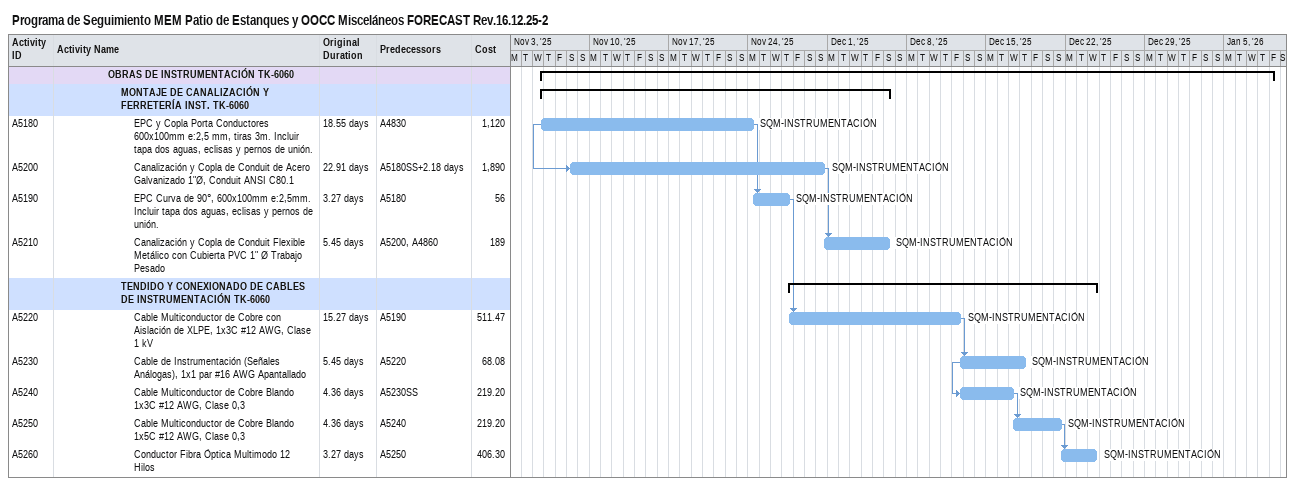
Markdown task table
Programa de Seguimiento MEM Patio de Estanques y OOCC Misceláneos FORECAST Rev.16.12.25-2

| ID | Level | Task | Original duration | Start | Finish | Predecessors | Resources | Cost |
|---|---|---|---|---|---|---|---|---|
|  | 5 | **OBRAS DE INSTRUMENTACIÓN TK-6060** |  | 2025-11-05 | 2026-01-09 |  |  |  |
|  | 6 | **MONTAJE DE CANALIZACIÓN Y FERRETERÍA INST. TK-6060** |  | 2025-11-05 | 2025-12-06 |  |  |  |
| A5180 | 7 | EPC y Copla Porta Conductores 600x100mm e:2,5 mm, tiras 3m. Incluir tapa dos aguas, eclisas y pernos de unión. | 18.55d | 2025-11-05 | 2025-11-24 | A4830 | SQM-INSTRUMENTACIÓN | 1120 |
| A5200 | 7 | Canalización y Copla de Conduit de Acero Galvanizado 1"Ø, Conduit ANSI C80.1 | 22.91d | 2025-11-08 | 2025-11-30 | A5180SS+2.18d | SQM-INSTRUMENTACIÓN | 1890 |
| A5190 | 7 | EPC Curva de 90°, 600x100mm e:2,5mm. Incluir tapa dos aguas, eclisas y pernos de unión. | 3.27d | 2025-11-24 | 2025-11-27 | A5180 | SQM-INSTRUMENTACIÓN | 56 |
| A5210 | 7 | Canalización y Copla de Conduit Flexible Metálico con Cubierta PVC 1" Ø Trabajo Pesado | 5.45d | 2025-11-30 | 2025-12-06 | A5200, A4860 | SQM-INSTRUMENTACIÓN | 189 |
|  | 6 | **TENDIDO Y CONEXIONADO DE CABLES DE INSTRUMENTACIÓN TK-6060** |  | 2025-11-27 | 2025-12-24 |  |  |  |
| A5220 | 7 | Cable Multiconductor de Cobre con Aislación de XLPE, 1x3C #12 AWG, Clase 1 kV | 15.27d | 2025-11-27 | 2025-12-12 | A5190 | SQM-INSTRUMENTACIÓN | 511.47 |
| A5230 | 7 | Cable de Instrumentación (Señales Análogas), 1x1 par #16 AWG Apantallado | 5.45d | 2025-12-12 | 2025-12-18 | A5220 | SQM-INSTRUMENTACIÓN | 68.08 |
| A5240 | 7 | Cable Multiconductor de Cobre Blando 1x3C #12 AWG, Clase 0,3 | 4.36d | 2025-12-12 | 2025-12-17 | A5230SS | SQM-INSTRUMENTACIÓN | 219.20 |
| A5250 | 7 | Cable Multiconductor de Cobre Blando 1x5C #12 AWG, Clase 0,3 | 4.36d | 2025-12-17 | 2025-12-21 | A5240 | SQM-INSTRUMENTACIÓN | 219.20 |
| A5260 | 7 | Conductor Fibra Óptica Multimodo 12 Hilos | 3.27d | 2025-12-21 | 2025-12-24 | A5250 | SQM-INSTRUMENTACIÓN | 406.30 |
